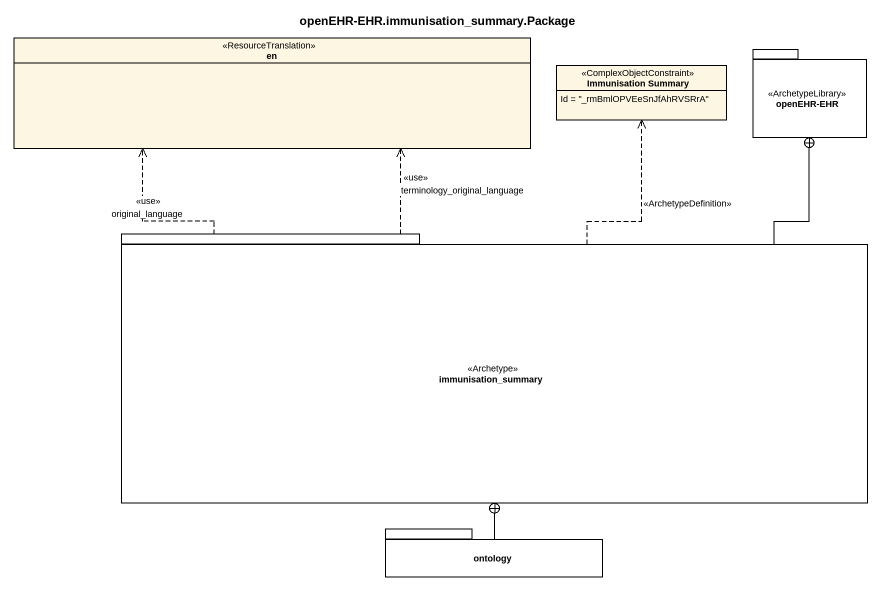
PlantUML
@startuml
title openEHR-EHR.immunisation_summary.Package
hide circle
hide empty members
enum en <<ResourceTranslation>>
class "Immunisation Summary" as Immunisation_Summary <<ComplexObjectConstraint>> {
  Id = "_rmBmlOPVEeSnJfAhRVSRrA"
}
package "openEHR-EHR" as openEHR_EHR <<ArchetypeLibrary>> {
}
package immunisation_summary <<Archetype>> {
}
package ontology {
}
immunisation_summary .up.> en : <<use>>\noriginal_language
immunisation_summary .up.> en : <<use>>\nterminology_original_language
immunisation_summary .up.> Immunisation_Summary : <<ArchetypeDefinition>>
immunisation_summary -up-+ openEHR_EHR
ontology -up-+ immunisation_summary
@enduml
